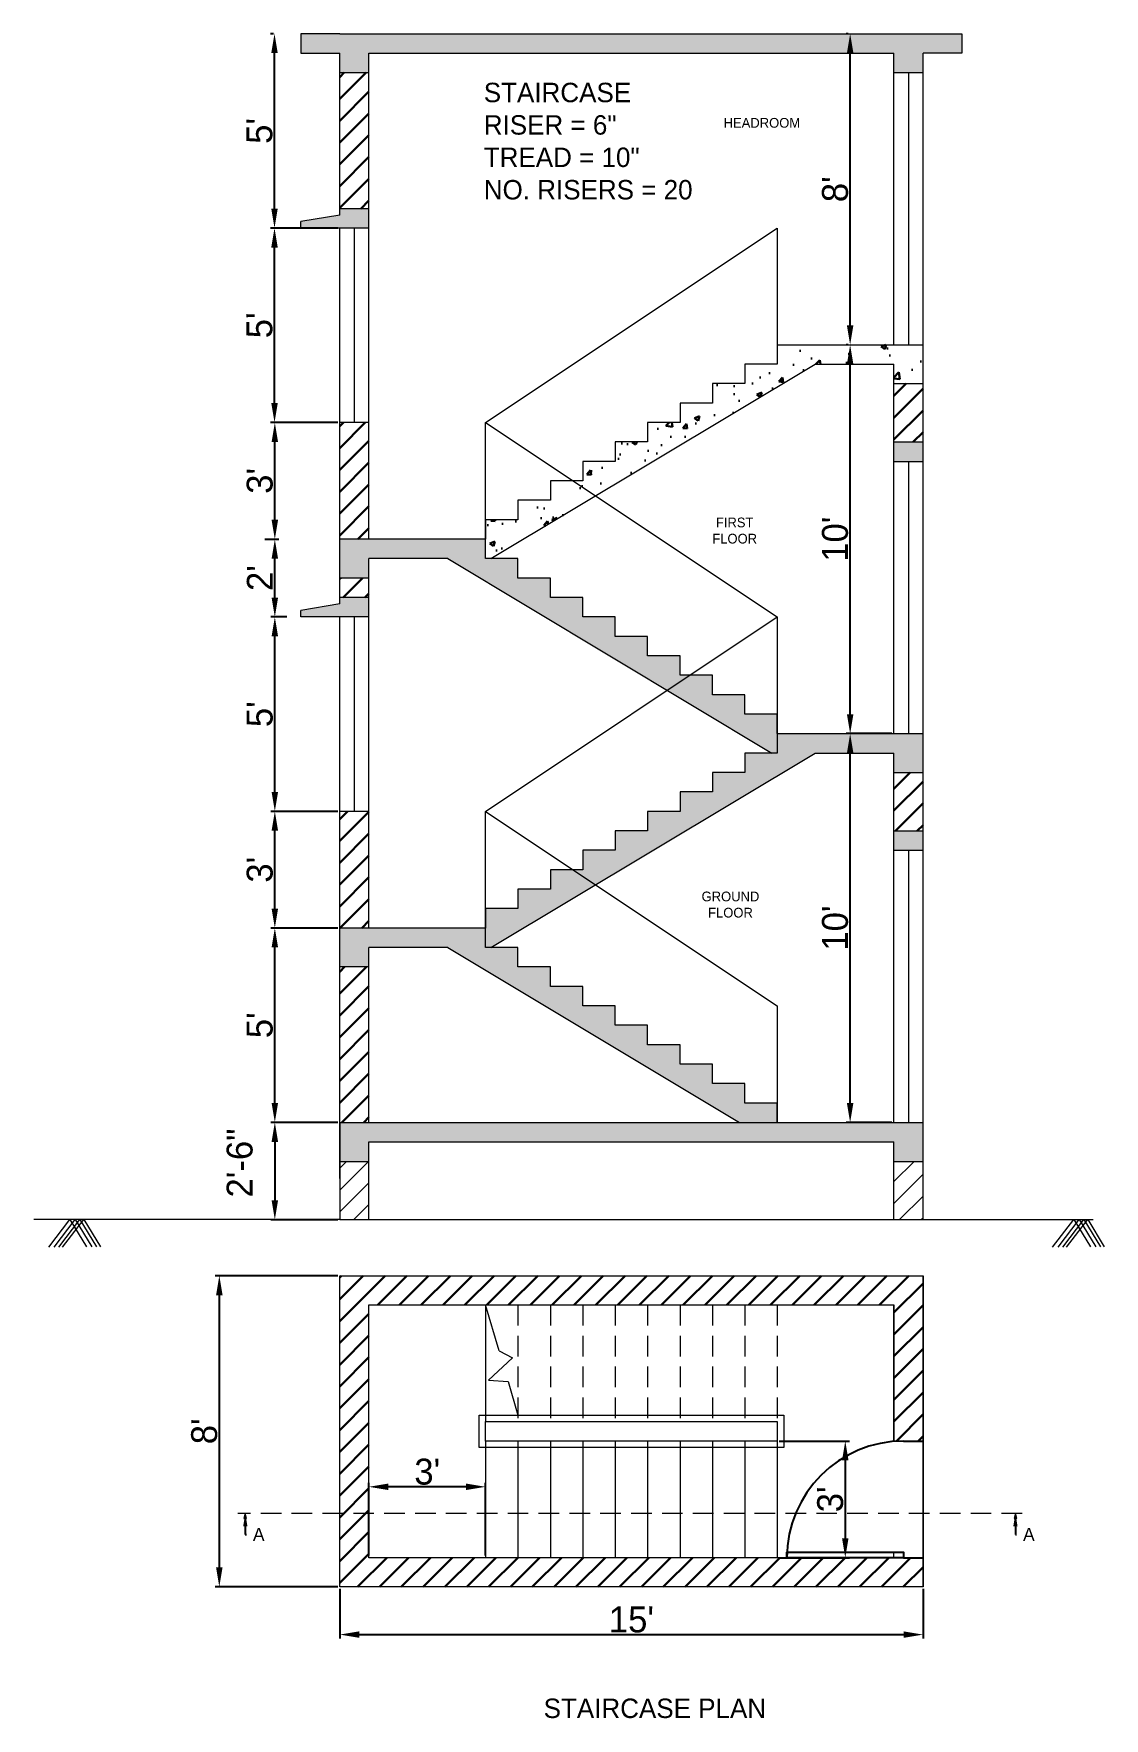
# Model space of a CAD drawing. Header units: inches. Extents: x -1003 to 1910, y -243 to 1381.
# Drawn here: x -1003 to -673, y -243 to 277 of the extents above; entities that cross this region are included whole.
import ezdxf
from ezdxf import colors
from ezdxf.entities.mleader import LeaderData, LeaderLine
from ezdxf.math import Vec2, Vec3

# ---------------------------------------------------------------- set-up
doc = ezdxf.new("R2010")
doc.units = ezdxf.units.IN
doc.linetypes.add('HIDDEN', pattern=[9.525, 6.35, -3.175])
doc.layers.add('1. WALL', color=7, linetype='Continuous', lineweight=35)
doc.layers.add('12. DIMENSION', color=8, linetype='Continuous')
doc.dimstyles.new('ISO-25', dxfattribs={"dimtxt": 8, "dimasz": 6, "dimexe": 1.25, "dimexo": 0.625, "dimtad": 1, "dimlunit": 4, "dimtxsty": 'Standard', "dimcen": 2.5, "dimadec": 0, "dimazin": 0, "dimtfac": 1, "dimtmove": 0, "dimatfit": 3, "dimfxl": 1, "dimarcsym": 0})

# ---------------------------------------------------------------- blocks, each defined once
blk = doc.blocks.new('*U27')
for p, q in [((0, 0), (0, -6)), ((36, 0), (36, -6))]:
    blk.add_line(p, q)
blk.add_lwpolyline([(0, 0), (0, 36), (1.75, 36), (1.75, 0)], close=True)
blk.add_arc((0, 0), 36, 0, 90)
blk = doc.blocks.new('*D29')
at = {"layer": '12. DIMENSION', "color": 0, "lineweight": -2, "transparency": 16777216}
for p, q in [((-909.37, 0.55), (-930.03, 0.55)), ((-928.78, -53.45), (-928.78, -5.45)), ((-909.37, -59.45), (-930.03, -59.45))]:
    blk.add_line(p, q, dxfattribs=at)
at = {"layer": '12. DIMENSION', "color": 0, "lineweight": 20, "transparency": 16777216}
for points in [[(-929.78, -5.45), (-927.78, -5.45), (-928.78, 0.55)], [(-929.78, -53.45), (-927.78, -53.45), (-928.78, -59.45)]]:
    blk.add_solid(points, dxfattribs=at)
at = {"layer": 'Defpoints', "color": 0, "lineweight": 20, "transparency": 16777216}
for p in [(-928.78, 0.55), (-908.74, 0.55), (-908.74, -59.45)]:
    blk.add_point(p, dxfattribs=at)
at = {"layer": '12. DIMENSION', "color": 0, "lineweight": 20, "transparency": 16777216, "insert": (-933.41, -29.45), "char_height": 8, "attachment_point": 5, "rotation": 90}
blk.add_mtext("5'", dxfattribs=at)
blk = doc.blocks.new('*D30')
at = {"layer": '12. DIMENSION', "color": 0, "lineweight": -2, "transparency": 16777216}
for p, q in [((-909.37, 36.55), (-930.03, 36.55)), ((-928.78, 6.55), (-928.78, 30.55)), ((-909.37, 0.55), (-930.03, 0.55))]:
    blk.add_line(p, q, dxfattribs=at)
at = {"layer": '12. DIMENSION', "color": 0, "lineweight": 20, "transparency": 16777216}
for points in [[(-929.78, 30.55), (-927.78, 30.55), (-928.78, 36.55)], [(-929.78, 6.55), (-927.78, 6.55), (-928.78, 0.55)]]:
    blk.add_solid(points, dxfattribs=at)
at = {"layer": 'Defpoints', "color": 0, "lineweight": 20, "transparency": 16777216}
for p in [(-928.78, 36.55), (-908.74, 36.55), (-908.74, 0.55)]:
    blk.add_point(p, dxfattribs=at)
at = {"layer": '12. DIMENSION', "color": 0, "lineweight": 20, "transparency": 16777216, "insert": (-933.41, 18.55), "char_height": 8, "attachment_point": 5, "rotation": 90}
blk.add_mtext("3'", dxfattribs=at)
blk = doc.blocks.new('*D31')
at = {"layer": '12. DIMENSION', "color": 0, "lineweight": -2, "transparency": 16777216}
for p, q in [((-925.03, 96.55), (-930.03, 96.55)), ((-928.78, 42.55), (-928.78, 90.55)), ((-909.37, 36.55), (-930.03, 36.55))]:
    blk.add_line(p, q, dxfattribs=at)
at = {"layer": '12. DIMENSION', "color": 0, "lineweight": 20, "transparency": 16777216}
for points in [[(-929.78, 90.55), (-927.78, 90.55), (-928.78, 96.55)], [(-929.78, 42.55), (-927.78, 42.55), (-928.78, 36.55)]]:
    blk.add_solid(points, dxfattribs=at)
at = {"layer": 'Defpoints', "color": 0, "lineweight": 20, "transparency": 16777216}
for p in [(-928.78, 96.55), (-924.41, 96.55), (-908.74, 36.55)]:
    blk.add_point(p, dxfattribs=at)
at = {"layer": '12. DIMENSION', "color": 0, "lineweight": 20, "transparency": 16777216, "insert": (-933.41, 66.55), "char_height": 8, "attachment_point": 5, "rotation": 90}
blk.add_mtext("5'", dxfattribs=at)
blk = doc.blocks.new('*D32')
at = {"layer": '12. DIMENSION', "color": 0, "lineweight": -2, "transparency": 16777216}
for p, q in [((-931.91, 120.55), (-927.53, 120.55)), ((-928.78, 102.55), (-928.78, 114.55)), ((-925.03, 96.55), (-930.03, 96.55))]:
    blk.add_line(p, q, dxfattribs=at)
at = {"layer": '12. DIMENSION', "color": 0, "lineweight": 20, "transparency": 16777216}
for points in [[(-929.78, 114.55), (-927.78, 114.55), (-928.78, 120.55)], [(-929.78, 102.55), (-927.78, 102.55), (-928.78, 96.55)]]:
    blk.add_solid(points, dxfattribs=at)
at = {"layer": 'Defpoints', "color": 0, "lineweight": 20, "transparency": 16777216}
for p in [(-932.53, 120.55), (-928.78, 120.55), (-924.41, 96.55)]:
    blk.add_point(p, dxfattribs=at)
at = {"layer": '12. DIMENSION', "color": 0, "lineweight": 20, "transparency": 16777216, "insert": (-933.41, 108.55), "char_height": 8, "attachment_point": 5, "rotation": 90}
blk.add_mtext("2'", dxfattribs=at)
blk = doc.blocks.new('*D33')
at = {"layer": '12. DIMENSION', "color": 0, "lineweight": -2, "transparency": 16777216}
for p, q in [((-929.41, 156.55), (-930.03, 156.55)), ((-928.78, 126.55), (-928.78, 150.55)), ((-931.91, 120.55), (-927.53, 120.55))]:
    blk.add_line(p, q, dxfattribs=at)
at = {"layer": '12. DIMENSION', "color": 0, "lineweight": 20, "transparency": 16777216}
for points in [[(-929.78, 150.55), (-927.78, 150.55), (-928.78, 156.55)], [(-929.78, 126.55), (-927.78, 126.55), (-928.78, 120.55)]]:
    blk.add_solid(points, dxfattribs=at)
at = {"layer": 'Defpoints', "color": 0, "lineweight": 20, "transparency": 16777216}
for p in [(-928.78, 156.55), (-928.78, 156.55), (-932.53, 120.55)]:
    blk.add_point(p, dxfattribs=at)
at = {"layer": '12. DIMENSION', "color": 0, "lineweight": 20, "transparency": 16777216, "insert": (-933.41, 138.55), "char_height": 8, "attachment_point": 5, "rotation": 90}
blk.add_mtext("3'", dxfattribs=at)
blk = doc.blocks.new('*D34')
at = {"layer": '12. DIMENSION', "color": 0, "lineweight": -2, "transparency": 16777216}
for p, q in [((-909.37, 216.55), (-930.13, 216.55)), ((-928.88, 162.55), (-928.88, 210.55)), ((-909.37, 156.55), (-930.13, 156.55))]:
    blk.add_line(p, q, dxfattribs=at)
at = {"layer": '12. DIMENSION', "color": 0, "lineweight": 20, "transparency": 16777216}
for points in [[(-929.88, 210.55), (-927.88, 210.55), (-928.88, 216.55)], [(-929.88, 162.55), (-927.88, 162.55), (-928.88, 156.55)]]:
    blk.add_solid(points, dxfattribs=at)
at = {"layer": 'Defpoints', "color": 0, "lineweight": 20, "transparency": 16777216}
for p in [(-928.88, 216.55), (-908.74, 216.55), (-908.74, 156.55)]:
    blk.add_point(p, dxfattribs=at)
at = {"layer": '12. DIMENSION', "color": 0, "lineweight": 20, "transparency": 16777216, "insert": (-933.5, 186.55), "char_height": 8, "attachment_point": 5, "rotation": 90}
blk.add_mtext("5'", dxfattribs=at)
blk = doc.blocks.new('*D35')
at = {"layer": '12. DIMENSION', "color": 0, "lineweight": -2, "transparency": 16777216}
for p, q in [((-929.18, 276.55), (-930.13, 276.55)), ((-928.88, 222.55), (-928.88, 270.55)), ((-909.37, 216.55), (-930.13, 216.55))]:
    blk.add_line(p, q, dxfattribs=at)
at = {"layer": '12. DIMENSION', "color": 0, "lineweight": 20, "transparency": 16777216}
for points in [[(-929.88, 270.55), (-927.88, 270.55), (-928.88, 276.55)], [(-929.88, 222.55), (-927.88, 222.55), (-928.88, 216.55)]]:
    blk.add_solid(points, dxfattribs=at)
at = {"layer": 'Defpoints', "color": 0, "lineweight": 20, "transparency": 16777216}
for p in [(-928.88, 276.55), (-928.55, 276.55), (-908.74, 216.55)]:
    blk.add_point(p, dxfattribs=at)
at = {"layer": '12. DIMENSION', "color": 0, "lineweight": 20, "transparency": 16777216, "insert": (-933.5, 246.55), "char_height": 8, "attachment_point": 5, "rotation": 90}
blk.add_mtext("5'", dxfattribs=at)
blk = doc.blocks.new('*D36')
at = {"layer": '12. DIMENSION', "color": 0, "lineweight": -2, "transparency": 16777216}
for p, q in [((-738.37, 60.55), (-752.49, 60.55)), ((-751.24, -53.45), (-751.24, 54.55)), ((-738.37, -59.45), (-752.49, -59.45))]:
    blk.add_line(p, q, dxfattribs=at)
at = {"layer": '12. DIMENSION', "color": 0, "lineweight": 20, "transparency": 16777216}
for points in [[(-752.24, 54.55), (-750.24, 54.55), (-751.24, 60.55)], [(-752.24, -53.45), (-750.24, -53.45), (-751.24, -59.45)]]:
    blk.add_solid(points, dxfattribs=at)
at = {"layer": 'Defpoints', "color": 0, "lineweight": 20, "transparency": 16777216}
for p in [(-751.24, 60.55), (-737.74, 60.55), (-737.74, -59.45)]:
    blk.add_point(p, dxfattribs=at)
at = {"layer": '12. DIMENSION', "color": 0, "lineweight": 20, "transparency": 16777216, "insert": (-755.87, 0.55), "char_height": 8, "attachment_point": 5, "rotation": 90}
blk.add_mtext("10'", dxfattribs=at)
blk = doc.blocks.new('*D37')
at = {"layer": '12. DIMENSION', "color": 0, "lineweight": -2, "transparency": 16777216}
for p, q in [((-751.87, 180.55), (-752.49, 180.55)), ((-751.24, 66.55), (-751.24, 174.55)), ((-738.37, 60.55), (-752.49, 60.55))]:
    blk.add_line(p, q, dxfattribs=at)
at = {"layer": '12. DIMENSION', "color": 0, "lineweight": 20, "transparency": 16777216}
for points in [[(-752.24, 174.55), (-750.24, 174.55), (-751.24, 180.55)], [(-752.24, 66.55), (-750.24, 66.55), (-751.24, 60.55)]]:
    blk.add_solid(points, dxfattribs=at)
at = {"layer": 'Defpoints', "color": 0, "lineweight": 20, "transparency": 16777216}
for p in [(-751.24, 180.55), (-751.24, 180.55), (-737.74, 60.55)]:
    blk.add_point(p, dxfattribs=at)
at = {"layer": '12. DIMENSION', "color": 0, "lineweight": 20, "transparency": 16777216, "insert": (-755.87, 120.55), "char_height": 8, "attachment_point": 5, "rotation": 90}
blk.add_mtext("10'", dxfattribs=at)
blk = doc.blocks.new('*D38')
at = {"layer": '12. DIMENSION', "color": 0, "lineweight": -2, "transparency": 16777216}
for p, q in [((-751.87, 276.55), (-752.49, 276.55)), ((-751.24, 186.55), (-751.24, 270.55)), ((-751.87, 180.55), (-752.49, 180.55))]:
    blk.add_line(p, q, dxfattribs=at)
at = {"layer": '12. DIMENSION', "color": 0, "lineweight": 20, "transparency": 16777216}
for points in [[(-752.24, 270.55), (-750.24, 270.55), (-751.24, 276.55)], [(-752.24, 186.55), (-750.24, 186.55), (-751.24, 180.55)]]:
    blk.add_solid(points, dxfattribs=at)
at = {"layer": 'Defpoints', "color": 0, "lineweight": 20, "transparency": 16777216}
for p in [(-751.24, 276.55), (-751.24, 276.55), (-751.24, 180.55)]:
    blk.add_point(p, dxfattribs=at)
at = {"layer": '12. DIMENSION', "color": 0, "lineweight": 20, "transparency": 16777216, "insert": (-755.87, 228.55), "char_height": 8, "attachment_point": 5, "rotation": 90}
blk.add_mtext("8'", dxfattribs=at)
blk = doc.blocks.new('*D39')
at = {"layer": '12. DIMENSION', "color": 0, "lineweight": -2, "transparency": 16777216}
for p, q in [((-909.37, -59.45), (-930.03, -59.45)), ((-928.78, -65.45), (-928.78, -83.45)), ((-909.37, -89.45), (-930.03, -89.45))]:
    blk.add_line(p, q, dxfattribs=at)
at = {"layer": '12. DIMENSION', "color": 0, "lineweight": 20, "transparency": 16777216}
for points in [[(-929.78, -65.45), (-927.78, -65.45), (-928.78, -59.45)], [(-929.78, -83.45), (-927.78, -83.45), (-928.78, -89.45)]]:
    blk.add_solid(points, dxfattribs=at)
at = {"layer": 'Defpoints', "color": 0, "lineweight": 20, "transparency": 16777216}
for p in [(-908.74, -59.45), (-928.78, -89.45), (-908.74, -89.45)]:
    blk.add_point(p, dxfattribs=at)
at = {"layer": '12. DIMENSION', "color": 0, "lineweight": 20, "transparency": 16777216, "insert": (-939.6, -71.97), "char_height": 8, "attachment_point": 5, "rotation": 90}
blk.add_mtext('2\'-6"', dxfattribs=at)
blk = doc.blocks.new('*D40')
at = {"color": 0, "lineweight": -2, "transparency": 16777216}
for p, q in [((-908.74, -203.39), (-908.74, -218.75)), ((-728.74, -203.39), (-728.74, -218.75)), ((-902.74, -217.5), (-734.74, -217.5))]:
    blk.add_line(p, q, dxfattribs=at)
at = {"color": 0, "lineweight": 20, "transparency": 16777216}
for points in [[(-902.74, -216.5), (-902.74, -218.5), (-908.74, -217.5)], [(-734.74, -216.5), (-734.74, -218.5), (-728.74, -217.5)]]:
    blk.add_solid(points, dxfattribs=at)
at = {"layer": 'Defpoints', "color": 0, "lineweight": 20, "transparency": 16777216}
for p in [(-908.74, -202.76), (-728.74, -202.76), (-728.74, -217.5)]:
    blk.add_point(p, dxfattribs=at)
at = {"color": 0, "lineweight": 20, "transparency": 16777216, "insert": (-818.74, -212.88), "char_height": 8, "attachment_point": 5}
blk.add_mtext("15'", dxfattribs=at)
blk = doc.blocks.new('*D41')
at = {"color": 0, "lineweight": -2, "transparency": 16777216}
for p, q in [((-909.37, -106.76), (-947.16, -106.76)), ((-945.91, -112.76), (-945.91, -196.76)), ((-909.37, -202.76), (-947.16, -202.76))]:
    blk.add_line(p, q, dxfattribs=at)
at = {"color": 0, "lineweight": 20, "transparency": 16777216}
for points in [[(-946.91, -112.76), (-944.91, -112.76), (-945.91, -106.76)], [(-946.91, -196.76), (-944.91, -196.76), (-945.91, -202.76)]]:
    blk.add_solid(points, dxfattribs=at)
at = {"layer": 'Defpoints', "color": 0, "lineweight": 20, "transparency": 16777216}
for p in [(-908.74, -106.76), (-945.91, -202.76), (-908.74, -202.76)]:
    blk.add_point(p, dxfattribs=at)
at = {"color": 0, "lineweight": 20, "transparency": 16777216, "insert": (-950.54, -154.76), "char_height": 8, "attachment_point": 5, "rotation": 90}
blk.add_mtext("8'", dxfattribs=at)
blk = doc.blocks.new('*D42')
at = {"color": 0, "lineweight": -2, "transparency": 16777216}
for p, q in [((-899.74, -193.14), (-899.74, -170.64)), ((-863.74, -193.14), (-863.74, -170.64)), ((-869.74, -171.89), (-893.74, -171.89))]:
    blk.add_line(p, q, dxfattribs=at)
at = {"color": 0, "lineweight": 20, "transparency": 16777216}
for points in [[(-893.74, -170.89), (-893.74, -172.89), (-899.74, -171.89)], [(-869.74, -170.89), (-869.74, -172.89), (-863.74, -171.89)]]:
    blk.add_solid(points, dxfattribs=at)
at = {"layer": 'Defpoints', "color": 0, "lineweight": 20, "transparency": 16777216}
for p in [(-899.74, -171.89), (-899.74, -193.76), (-863.74, -193.76)]:
    blk.add_point(p, dxfattribs=at)
at = {"color": 0, "lineweight": 20, "transparency": 16777216, "insert": (-881.74, -167.26), "char_height": 8, "attachment_point": 5}
blk.add_mtext("3'", dxfattribs=at)
blk = doc.blocks.new('*D43')
at = {"color": 0, "lineweight": -2, "transparency": 16777216}
for p, q in [((-773.12, -157.76), (-751.49, -157.76)), ((-752.74, -163.76), (-752.74, -187.76)), ((-773.12, -193.76), (-751.49, -193.76))]:
    blk.add_line(p, q, dxfattribs=at)
at = {"color": 0, "lineweight": 20, "transparency": 16777216}
for points in [[(-753.74, -163.76), (-751.74, -163.76), (-752.74, -157.76)], [(-753.74, -187.76), (-751.74, -187.76), (-752.74, -193.76)]]:
    blk.add_solid(points, dxfattribs=at)
at = {"layer": 'Defpoints', "color": 0, "lineweight": 20, "transparency": 16777216}
for p in [(-773.74, -157.76), (-773.74, -193.76), (-752.74, -193.76)]:
    blk.add_point(p, dxfattribs=at)
at = {"color": 0, "lineweight": 20, "transparency": 16777216, "insert": (-757.37, -175.76), "char_height": 8, "attachment_point": 5, "rotation": 90}
blk.add_mtext("3'", dxfattribs=at)

msp = doc.modelspace()

# ---------------------------------------------------------------- hatches: boundary and pattern name
at = {"lineweight": 20, "true_color": 0x939598}
h = msp.add_hatch(dxfattribs=at)
h.set_pattern_fill('ANSI31', color=252, scale=1.5)
h.paths.add_polyline_path([(-899.745, -71.449), (-908.745, -71.449), (-908.745, -89.449), (-899.745, -89.449), (-899.745, -76.762)])
h.paths.add_polyline_path([(-728.745, -71.449), (-737.745, -71.449), (-737.745, -89.449), (-728.745, -89.449)])
at = {"layer": '1. WALL', "lineweight": 20, "true_color": 0x139b48}
h = msp.add_hatch(dxfattribs=at)
h.set_pattern_fill('AR-CONC', color=114, scale=0.09, angle=113)
h.paths.add_polyline_path([(-853.745, 114.551), (-863.745, 114.551), (-863.745, 120.551), (-908.745, 120.551), (-908.745, 108.551), (-899.745, 108.551), (-899.745, 114.551), (-875.407, 114.551), (-775.407, 54.551), (-773.745, 54.551), (-773.745, 60.551), (-773.745, 66.551), (-783.745, 66.551), (-783.745, 72.551), (-793.745, 72.551), (-793.745, 78.551), (-803.745, 78.551), (-803.745, 84.551), (-813.745, 84.551), (-813.745, 90.551), (-823.745, 90.551), (-823.745, 96.551), (-833.745, 96.551), (-833.745, 102.551), (-843.745, 102.551), (-843.745, 108.551), (-853.745, 108.551)])
h.paths.add_polyline_path([(-762.083, 54.551), (-737.745, 54.551), (-737.745, 48.551), (-728.745, 48.551), (-728.745, 60.551), (-773.745, 60.551), (-773.745, 54.551), (-783.745, 54.551), (-783.745, 48.551), (-793.745, 48.551), (-793.745, 42.551), (-803.745, 42.551), (-803.745, 36.551), (-813.745, 36.551), (-813.745, 30.551), (-823.745, 30.551), (-823.745, 24.551), (-833.745, 24.551), (-833.745, 18.551), (-843.745, 18.551), (-843.745, 12.551), (-853.745, 12.551), (-853.745, 6.551), (-863.745, 6.551), (-863.745, 0.551), (-863.745, -5.449), (-862.083, -5.449)])
h.paths.add_polyline_path([(-716.745, 276.551), (-728.745, 276.551), (-908.745, 276.551), (-920.745, 276.551), (-920.745, 270.551), (-908.745, 270.551), (-908.745, 264.551), (-899.745, 264.551), (-899.745, 270.551), (-737.745, 270.551), (-737.745, 264.551), (-728.745, 264.551), (-728.745, 270.551), (-716.745, 270.551)])
h.paths.add_polyline_path([(-899.745, 222.551), (-908.745, 222.551), (-908.745, 220.551), (-920.745, 218.551), (-920.745, 216.551), (-908.745, 216.551), (-899.745, 216.551)])
h.paths.add_polyline_path([(-728.745, 150.551), (-737.745, 150.551), (-737.745, 144.551), (-728.745, 144.551)])
h.paths.add_polyline_path([(-728.745, 30.551), (-737.745, 30.551), (-737.745, 24.551), (-728.745, 24.551)], flags=17)
h.paths.add_polyline_path([(-863.745, 0.551), (-908.745, 0.551), (-908.745, -11.449), (-899.745, -11.449), (-899.745, -5.449), (-875.407, -5.449), (-785.407, -59.449), (-773.745, -59.449), (-773.745, -53.449), (-783.745, -53.449), (-783.745, -47.449), (-793.745, -47.449), (-793.745, -41.449), (-803.745, -41.449), (-803.745, -35.449), (-813.745, -35.449), (-813.745, -29.449), (-823.745, -29.449), (-823.745, -23.449), (-833.745, -23.449), (-833.745, -17.449), (-843.745, -17.449), (-843.745, -11.449), (-853.745, -11.449), (-853.745, -5.449), (-863.745, -5.449)])
h.paths.add_polyline_path([(-899.745, 102.551), (-908.745, 102.551), (-908.745, 100.551), (-920.745, 98.551), (-920.745, 96.551), (-908.745, 96.551), (-899.745, 96.551)])
h.paths.add_polyline_path([(-728.745, -59.449), (-908.745, -59.449), (-908.745, -71.449), (-899.745, -71.449), (-899.745, -65.449), (-737.745, -65.449), (-737.745, -71.449), (-728.745, -71.449)])
at = {"layer": '1. WALL', "lineweight": 30, "true_color": 0x939598}
h = msp.add_hatch(dxfattribs=at)
h.set_pattern_fill('ANSI31', color=252, scale=1.5)
h.paths.add_polyline_path([(-899.745, 264.551), (-908.745, 264.551), (-908.745, 222.551), (-899.745, 222.551)])
h = msp.add_hatch(dxfattribs=at)
h.set_pattern_fill('AR-CONC', color=252, scale=0.09)
h.paths.add_polyline_path([(-728.745, 180.551), (-773.745, 180.551), (-773.745, 174.551), (-783.745, 174.551), (-783.745, 168.551), (-793.745, 168.551), (-793.745, 162.551), (-803.745, 162.551), (-803.745, 156.551), (-813.745, 156.551), (-813.745, 150.551), (-823.745, 150.551), (-823.745, 144.551), (-833.745, 144.551), (-833.745, 138.551), (-843.745, 138.551), (-843.745, 132.551), (-853.745, 132.551), (-853.745, 126.551), (-863.745, 126.551), (-863.745, 120.551), (-863.745, 114.551), (-862.083, 114.551), (-762.083, 174.551), (-737.745, 174.551), (-737.745, 168.551), (-728.745, 168.551)])
h = msp.add_hatch(dxfattribs=at)
h.set_pattern_fill('ANSI31', color=252, scale=1.5)
h.paths.add_polyline_path([(-899.745, 156.551), (-908.745, 156.551), (-908.745, 120.551), (-899.745, 120.551)])
h.paths.add_polyline_path([(-899.745, 108.551), (-908.745, 108.551), (-908.745, 102.551), (-899.745, 102.551)])
h.paths.add_polyline_path([(-899.745, 36.551), (-908.745, 36.551), (-908.745, 0.551), (-899.745, 0.551)])
h.paths.add_polyline_path([(-728.745, 48.551), (-737.745, 48.551), (-737.745, 30.551), (-728.745, 30.551)])
h.paths.add_polyline_path([(-728.745, 168.551), (-737.745, 168.551), (-737.745, 150.551), (-728.745, 150.551)])
h.paths.add_polyline_path([(-899.745, -11.449), (-908.745, -11.449), (-908.745, -59.449), (-899.745, -59.449)])
h.paths.add_polyline_path([(-728.745, -106.762), (-908.745, -106.762), (-908.745, -180.091), (-899.745, -180.091), (-899.745, -115.762), (-863.745, -115.762), (-773.745, -115.762), (-737.745, -115.762), (-737.745, -157.762), (-728.745, -157.762)])
h.paths.add_polyline_path([(-728.745, -193.762), (-734.745, -193.762), (-770.745, -193.762), (-863.745, -193.762), (-899.745, -193.762), (-899.745, -180.091), (-908.745, -180.091), (-908.745, -202.762), (-728.745, -202.762)])
at = {"layer": '1. WALL', "lineweight": 20}
h = msp.add_hatch(color=256, dxfattribs=at)
h.dxf.hatch_style = 1
h.paths.add_polyline_path([(-937.89, -180.091), (-938.322, -181.665), (-937.89, -181.665)])
h.paths.add_polyline_path([(-937.89, -180.091), (-937.89, -181.665), (-937.472, -181.665)])
h = msp.add_hatch(color=256, dxfattribs=at)
h.dxf.hatch_style = 1
h.paths.add_polyline_path([(-700.235, -180.091), (-700.667, -181.665), (-700.235, -181.665)])
h.paths.add_polyline_path([(-700.235, -180.091), (-700.235, -181.665), (-699.817, -181.665)])

# ---------------------------------------------------------------- linework, layer by layer
at = {"lineweight": 20}
for p, q in [((-908.745, 276.551), (-920.745, 276.551)), ((-920.745, 276.551), (-920.745, 270.551)), ((-908.745, 276.551), (-728.745, 276.551)), ((-728.745, 276.551), (-716.745, 276.551)), ((-716.745, 276.551), (-716.745, 270.551)), ((-920.745, 270.551), (-908.745, 270.551)), ((-908.745, 220.551), (-908.745, 270.551)), ((-899.745, 120.551), (-899.745, 270.551)), ((-899.745, 270.551), (-737.745, 270.551)), ((-737.745, 180.551), (-737.745, 270.551)), ((-737.745, 180.551), (-737.745, 270.551)), ((-728.745, -89.449), (-728.745, 270.551)), ((-728.745, 43.238), (-728.745, 270.551)), ((-716.745, 270.551), (-728.745, 270.551)), ((-908.745, 264.551), (-899.745, 264.551)), ((-737.745, 264.551), (-728.745, 264.551)), ((-733.245, 264.551), (-733.245, 180.551)), ((-908.745, 220.551), (-920.745, 218.551)), ((-920.745, 216.551), (-920.745, 218.551)), ((-899.745, 222.551), (-908.745, 222.551)), ((-908.745, 216.551), (-920.745, 216.551)), ((-908.745, 100.551), (-908.745, 216.551)), ((-899.745, 216.551), (-908.745, 216.551)), ((-904.245, 156.551), (-904.245, 216.551)), ((-773.745, 180.551), (-728.745, 180.551)), ((-773.745, 180.551), (-728.745, 180.551)), ((-862.083, 114.551), (-762.083, 174.551)), ((-762.083, 174.551), (-737.745, 174.551)), ((-737.745, 60.551), (-737.745, 174.551)), ((-737.745, 60.551), (-737.745, 174.551)), ((-737.745, 168.551), (-728.745, 168.551)), ((-899.745, 156.551), (-908.745, 156.551)), ((-737.745, 150.551), (-728.745, 150.551)), ((-737.745, 144.551), (-728.745, 144.551)), ((-733.245, 144.551), (-733.245, 60.551)), ((-863.745, 120.551), (-908.745, 120.551)), ((-899.745, 0.551), (-899.745, 114.551)), ((-899.745, 60.551), (-899.745, 114.551)), ((-875.407, 114.551), (-899.745, 114.551)), ((-875.407, 114.551), (-775.407, 54.551)), ((-899.745, 108.551), (-908.745, 108.551)), ((-908.745, 100.551), (-920.745, 98.551)), ((-899.745, 102.551), (-908.745, 102.551)), ((-920.745, 96.551), (-920.745, 98.551)), ((-908.745, 96.551), (-920.745, 96.551)), ((-908.745, -76.762), (-908.745, 96.551)), ((-899.745, 96.551), (-908.745, 96.551)), ((-904.245, 36.551), (-904.245, 96.551)), ((-773.745, 60.551), (-728.745, 60.551)), ((-862.083, -5.449), (-762.083, 54.551)), ((-762.083, 54.551), (-737.745, 54.551)), ((-737.745, -59.449), (-737.745, 54.551)), ((-737.745, 48.551), (-728.745, 48.551)), ((-899.745, 36.551), (-908.745, 36.551)), ((-737.745, 30.551), (-728.745, 30.551)), ((-737.745, 24.551), (-728.745, 24.551)), ((-733.245, 24.551), (-733.245, -59.449)), ((-863.745, 0.551), (-908.745, 0.551)), ((-875.407, -5.449), (-899.745, -5.449)), ((-899.745, -59.449), (-899.745, -5.449)), ((-875.407, -5.449), (-785.407, -59.449)), ((-899.745, -11.449), (-908.745, -11.449)), ((-908.745, -59.449), (-728.745, -59.449)), ((-908.745, -59.449), (-908.745, -89.449)), ((-899.745, -65.449), (-737.745, -65.449)), ((-899.745, -76.762), (-899.745, -65.449)), ((-737.745, -89.449), (-737.745, -65.449)), ((-908.745, -71.449), (-899.745, -71.449)), ((-737.745, -71.449), (-728.745, -71.449)), ((-899.745, -89.449), (-899.745, -76.762)), ((-908.745, -89.449), (-1003.193, -89.449)), ((-998.567, -97.95), (-992.052, -89.449)), ((-996.904, -97.95), (-990.388, -89.449)), ((-995.426, -97.95), (-988.911, -89.449)), ((-994.266, -97.95), (-987.751, -89.449)), ((-992.052, -89.449), (-986.923, -97.811)), ((-990.388, -89.449), (-985.259, -97.811)), ((-988.911, -89.449), (-983.782, -97.811)), ((-987.751, -89.449), (-982.622, -97.811)), ((-908.745, -89.449), (-728.745, -89.449)), ((-908.745, -89.449), (-899.745, -89.449)), ((-728.745, -89.449), (-676.22, -89.449)), ((-688.756, -97.95), (-682.241, -89.449)), ((-687.093, -97.95), (-680.578, -89.449)), ((-685.615, -97.95), (-679.1, -89.449)), ((-684.455, -97.95), (-677.94, -89.449)), ((-682.241, -89.449), (-677.112, -97.811)), ((-680.578, -89.449), (-675.448, -97.811)), ((-679.1, -89.449), (-673.971, -97.811)), ((-677.94, -89.449), (-672.811, -97.811)), ((-908.745, -106.762), (-728.745, -106.762)), ((-908.745, -202.762), (-908.745, -106.762)), ((-908.745, -202.762), (-908.745, -106.762)), ((-728.745, -106.762), (-728.745, -202.762)), ((-728.745, -202.762), (-728.745, -106.762)), ((-899.745, -193.762), (-899.745, -115.762)), ((-899.745, -115.762), (-863.745, -115.762)), ((-899.745, -193.762), (-899.745, -115.762)), ((-863.745, -115.762), (-863.745, -151.762)), ((-863.745, -115.762), (-773.745, -115.762)), ((-773.745, -115.762), (-737.745, -115.762)), ((-737.745, -115.762), (-737.745, -157.762)), ((-737.745, -157.888), (-737.745, -115.762)), ((-863.745, -157.762), (-863.745, -193.762)), ((-853.745, -157.762), (-853.745, -193.762)), ((-843.745, -157.762), (-843.745, -193.762)), ((-833.745, -157.762), (-833.745, -193.762)), ((-823.745, -157.762), (-823.745, -193.762)), ((-813.745, -157.762), (-813.745, -193.762)), ((-803.745, -157.762), (-803.745, -193.762)), ((-793.745, -157.762), (-793.745, -193.762)), ((-783.745, -157.762), (-783.745, -193.762)), ((-773.745, -157.762), (-773.745, -193.762)), ((-737.745, -157.762), (-728.745, -157.762)), ((-737.745, -193.762), (-737.745, -192.012)), ((-863.745, -193.762), (-899.745, -193.762)), ((-737.745, -193.762), (-863.745, -193.762)), ((-737.745, -193.762), (-728.745, -193.762)), ((-728.745, -202.762), (-908.745, -202.762))]:
    msp.add_line(p, q, dxfattribs=at)
at = {"linetype": 'HIDDEN', "lineweight": 20}
for p, q in [((-853.745, -115.762), (-853.745, -151.762)), ((-843.745, -115.762), (-843.745, -151.762)), ((-833.745, -115.762), (-833.745, -151.762)), ((-823.745, -115.762), (-823.745, -151.762)), ((-813.745, -115.762), (-813.745, -151.762)), ((-803.745, -115.762), (-803.745, -151.762)), ((-793.745, -115.762), (-793.745, -151.762)), ((-783.745, -115.762), (-783.745, -151.762)), ((-773.745, -115.762), (-773.745, -151.762)), ((-698.167, -180.091), (-940.244, -180.091))]:
    msp.add_line(p, q, dxfattribs=at)
at = {"lineweight": 20}
for points in [[(-773.745, 180.551), (-773.745, 174.551), (-783.745, 174.551)], [(-783.745, 174.551), (-783.745, 168.551), (-793.745, 168.551)], [(-793.745, 168.551), (-793.745, 162.551), (-803.745, 162.551)], [(-803.745, 162.551), (-803.745, 156.551), (-813.745, 156.551)], [(-813.745, 156.551), (-813.745, 150.551), (-823.745, 150.551)], [(-823.745, 150.551), (-823.745, 144.551), (-833.745, 144.551)], [(-833.745, 144.551), (-833.745, 138.551), (-843.745, 138.551)], [(-843.745, 138.551), (-843.745, 132.551), (-853.745, 132.551)], [(-853.745, 132.551), (-853.745, 126.551), (-863.745, 126.551)], [(-863.745, 126.551), (-863.745, 120.551)], [(-863.745, 114.551), (-863.745, 120.551)], [(-853.745, 108.551), (-853.745, 114.551), (-863.745, 114.551)], [(-843.745, 102.551), (-843.745, 108.551), (-853.745, 108.551)], [(-833.745, 96.551), (-833.745, 102.551), (-843.745, 102.551)], [(-823.745, 90.551), (-823.745, 96.551), (-833.745, 96.551)], [(-813.745, 84.551), (-813.745, 90.551), (-823.745, 90.551)], [(-803.745, 78.551), (-803.745, 84.551), (-813.745, 84.551)], [(-793.745, 72.551), (-793.745, 78.551), (-803.745, 78.551)], [(-783.745, 66.551), (-783.745, 72.551), (-793.745, 72.551)], [(-773.745, 60.551), (-773.745, 66.551), (-783.745, 66.551)], [(-773.745, 60.551), (-773.745, 54.551), (-783.745, 54.551)], [(-783.745, 54.551), (-783.745, 48.551), (-793.745, 48.551)], [(-793.745, 48.551), (-793.745, 42.551), (-803.745, 42.551)], [(-803.745, 42.551), (-803.745, 36.551), (-813.745, 36.551)], [(-813.745, 36.551), (-813.745, 30.551), (-823.745, 30.551)], [(-823.745, 30.551), (-823.745, 24.551), (-833.745, 24.551)], [(-833.745, 24.551), (-833.745, 18.551), (-843.745, 18.551)], [(-843.745, 18.551), (-843.745, 12.551), (-853.745, 12.551)], [(-853.745, 12.551), (-853.745, 6.551), (-863.745, 6.551)], [(-863.745, 6.551), (-863.745, 0.551)], [(-863.745, -5.449), (-863.745, 0.551)], [(-853.745, -11.449), (-853.745, -5.449), (-863.745, -5.449)], [(-843.745, -17.449), (-843.745, -11.449), (-853.745, -11.449)], [(-833.745, -23.449), (-833.745, -17.449), (-843.745, -17.449)], [(-823.745, -29.449), (-823.745, -23.449), (-833.745, -23.449)], [(-813.745, -35.449), (-813.745, -29.449), (-823.745, -29.449)], [(-803.745, -41.449), (-803.745, -35.449), (-813.745, -35.449)], [(-793.745, -47.449), (-793.745, -41.449), (-803.745, -41.449)], [(-783.745, -53.449), (-783.745, -47.449), (-793.745, -47.449)], [(-773.745, -59.449), (-773.745, -53.449), (-783.745, -53.449)]]:
    msp.add_lwpolyline(points, dxfattribs=at)
for points in [[(-865.745, -149.762), (-771.745, -149.762), (-771.745, -159.762), (-865.745, -159.762)], [(-863.745, -151.762), (-773.745, -151.762), (-773.745, -157.762), (-863.745, -157.762)]]:
    msp.add_lwpolyline(points, close=True, dxfattribs=at)
at = {"layer": '1. WALL', "lineweight": 20}
for p, q in [((-859.58, -129.922), (-863.745, -115.762)), ((-859.58, -129.922), (-855.443, -132.087)), ((-855.443, -132.087), (-862.823, -138.944)), ((-862.823, -138.944), (-856.782, -139.437)), ((-856.782, -139.437), (-853.745, -149.762)), ((-937.89, -180.091), (-938.322, -181.665)), ((-938.322, -181.665), (-937.472, -181.665)), ((-937.472, -181.665), (-937.89, -180.091)), ((-700.235, -180.091), (-700.667, -181.665)), ((-700.667, -181.665), (-699.817, -181.665)), ((-699.817, -181.665), (-700.235, -180.091))]:
    msp.add_line(p, q, dxfattribs=at)
for points in [[(-863.745, 120.551), (-863.745, 156.551), (-773.745, 216.551), (-773.745, 180.551)], [(-863.745, 120.551), (-863.745, 156.551), (-773.745, 96.551), (-773.745, 60.551)], [(-863.745, 0.551), (-863.745, 36.551), (-773.745, 96.551), (-773.745, 60.551)], [(-863.745, 0.551), (-863.745, 36.551), (-773.745, -23.449), (-773.745, -59.449)]]:
    msp.add_lwpolyline(points, dxfattribs=at)

# ---------------------------------------------------------------- block references
at = {"lineweight": 20, "rotation": 90}
msp.add_blockref('*U27', (-734.745, -193.762), dxfattribs=at)

# ---------------------------------------------------------------- texts
at = {"layer": '1. WALL', "lineweight": 20, "char_height": 6, "attachment_point": 1}
for s, width, heights, insert in [('STAIRCASE\\PRISER = 6"\\PTREAD = 10"\\PNO. RISERS = 20', 140.08226, [0], (-864.299, 261.406)), ('STAIRCASE PLAN', 157.68248, [11.919], (-845.833, -237.248))]:
    msp.add_mtext_dynamic_manual_height_columns(s, width=width, gutter_width=12.5, heights=heights, dxfattribs=dict(at, insert=insert))
at = {"layer": '12. DIMENSION', "lineweight": 20, "char_height": 3, "attachment_point": 1}
for s, insert in [('\\pxqc;HEADROOM', (-809.484, 250.541)), ('\\pxqc;FIRST\\PFLOOR', (-817.884, 127.218)), ('\\pxqc;GROUND\\PFLOOR', (-819.18, 11.797))]:
    msp.add_mtext_dynamic_manual_height_columns(s, width=62.01397, gutter_width=12.5, heights=[0], dxfattribs=dict(at, insert=insert))

# ---------------------------------------------------------------- dimensions: what is measured, and where the dimension line sits
at = {"color": 252, "lineweight": 20, "true_color": 0x939598}
for base, p1, p2, picture, middle in [((-945.914, -202.762), (-908.745, -106.762), (-908.745, -202.762), '*D41', (-950.539, -154.762)), ((-752.745, -193.762), (-773.745, -157.762), (-773.745, -193.762), '*D43', (-757.37, -175.762))]:
    dim = msp.add_linear_dim(base=base, p1=p1, p2=p2, angle=90, dimstyle='ISO-25', dxfattribs=at)
    dim.commit()
    dim.dimension.update_dxf_attribs({"geometry": picture, "text_midpoint": middle})
dim = msp.add_linear_dim(base=(-899.745, -171.888), p1=(-863.745, -193.762), p2=(-899.745, -193.762), dimstyle='ISO-25', dxfattribs=at)
dim.commit()
dim.dimension.update_dxf_attribs({"geometry": '*D42', "text_midpoint": (-881.745, -167.263)})
dim = msp.add_linear_dim(base=(-728.745, -217.502), p1=(-908.745, -202.762), p2=(-728.745, -202.762), dimstyle='ISO-25', dxfattribs=at)
dim.commit()
dim.dimension.update_dxf_attribs({"geometry": '*D40', "text_midpoint": (-818.745, -217.502), "dimtype": 160})
at = {"layer": '12. DIMENSION', "lineweight": 20}
for base, p1, p2, picture, middle in [((-928.877, 276.551), (-908.745, 216.551), (-928.554, 276.551), '*D35', (-933.502, 246.551)), ((-751.245, 276.551), (-751.245, 180.551), (-751.245, 276.551), '*D38', (-755.87, 228.551)), ((-751.245, 180.551), (-737.745, 60.551), (-751.245, 180.551), '*D37', (-755.87, 120.551)), ((-928.784, 156.551), (-932.534, 120.551), (-928.784, 156.551), '*D33', (-933.409, 138.551)), ((-928.784, 120.551), (-924.407, 96.551), (-932.534, 120.551), '*D32', (-933.409, 108.551)), ((-928.784, 96.551), (-908.745, 36.551), (-924.407, 96.551), '*D31', (-933.409, 66.551)), ((-928.784, 36.551), (-908.745, 0.551), (-908.745, 36.551), '*D30', (-933.409, 18.551)), ((-928.784, -89.449), (-908.745, -59.449), (-908.745, -89.449), '*D39', (-939.596, -71.968))]:
    dim = msp.add_linear_dim(base=base, p1=p1, p2=p2, angle=90, dimstyle='ISO-25', override={"dimtmove": 1}, dxfattribs=at)
    dim.commit()
    dim.dimension.update_dxf_attribs({"geometry": picture, "text_midpoint": middle})
for base, p1, p2, picture, middle in [((-928.877, 216.551), (-908.745, 156.551), (-908.745, 216.551), '*D34', (-933.502, 186.551)), ((-751.245, 60.551), (-737.745, -59.449), (-737.745, 60.551), '*D36', (-755.87, 0.551)), ((-928.784, 0.551), (-908.745, -59.449), (-908.745, 0.551), '*D29', (-933.409, -29.449))]:
    dim = msp.add_linear_dim(base=base, p1=p1, p2=p2, angle=90, dimstyle='ISO-25', dxfattribs=at)
    dim.commit()
    dim.dimension.update_dxf_attribs({"geometry": picture, "text_midpoint": middle})

# ---------------------------------------------------------------- leaders
at = {"layer": '1. WALL', "lineweight": 20}
ml = msp.add_multileader_mtext('Standard', dxfattribs=at)
ml.set_content('A', color=256)
ml.set_leader_properties()
ml.build(insert=Vec2(0, 0))
ml.multileader.update_dxf_attribs({"text_right_attachment_type": 6, "dogleg_length": 0.36})
ctx = ml.context
ctx.base_point, ctx.plane_origin = Vec3(-937.53, -186.569), Vec3(-937.89, -180.091)
ctx.right_attachment = 6
notes = []
notes.append((ctx, [(0, (1, 1, 0), (-937.89, -186.569), (1, 0), 0.36, [(0, [(-937.89, -180.091)], 0, [])])]))
ctx.mtext.insert, ctx.mtext.flow_direction = Vec3(-935.53, -184.569), 5
ml = msp.add_multileader_mtext('Standard', dxfattribs=at)
ml.set_content('A', color=256)
ml.set_leader_properties()
ml.build(insert=Vec2(0, 0))
ml.multileader.update_dxf_attribs({"text_right_attachment_type": 6, "dogleg_length": 0.36})
ctx = ml.context
ctx.base_point, ctx.plane_origin = Vec3(-699.875, -186.569), Vec3(-700.235, -180.091)
ctx.right_attachment = 6
notes.append((ctx, [(0, (1, 1, 0), (-700.235, -186.569), (1, 0), 0.36, [(0, [(-700.235, -180.091)], 0, [])])]))
ctx.mtext.insert, ctx.mtext.flow_direction = Vec3(-697.875, -184.569), 5
for ctx, leaders in notes:
    for number, flags, end, landing, length, lines in leaders:
        leader = LeaderData()
        leader.index, (leader.has_last_leader_line, leader.has_dogleg_vector, leader.attachment_direction) = number, flags
        leader.last_leader_point, leader.dogleg_vector, leader.dogleg_length = Vec3(end), Vec3(landing), length
        for number, points, colour, breaks in lines:
            line = LeaderLine()
            line.index, line.vertices, line.color, line.breaks = number, Vec3.list(points), colors.encode_raw_color(colour), breaks
            leader.lines.append(line)
        ctx.leaders.append(leader)

doc.saveas('drawing.dxf')
